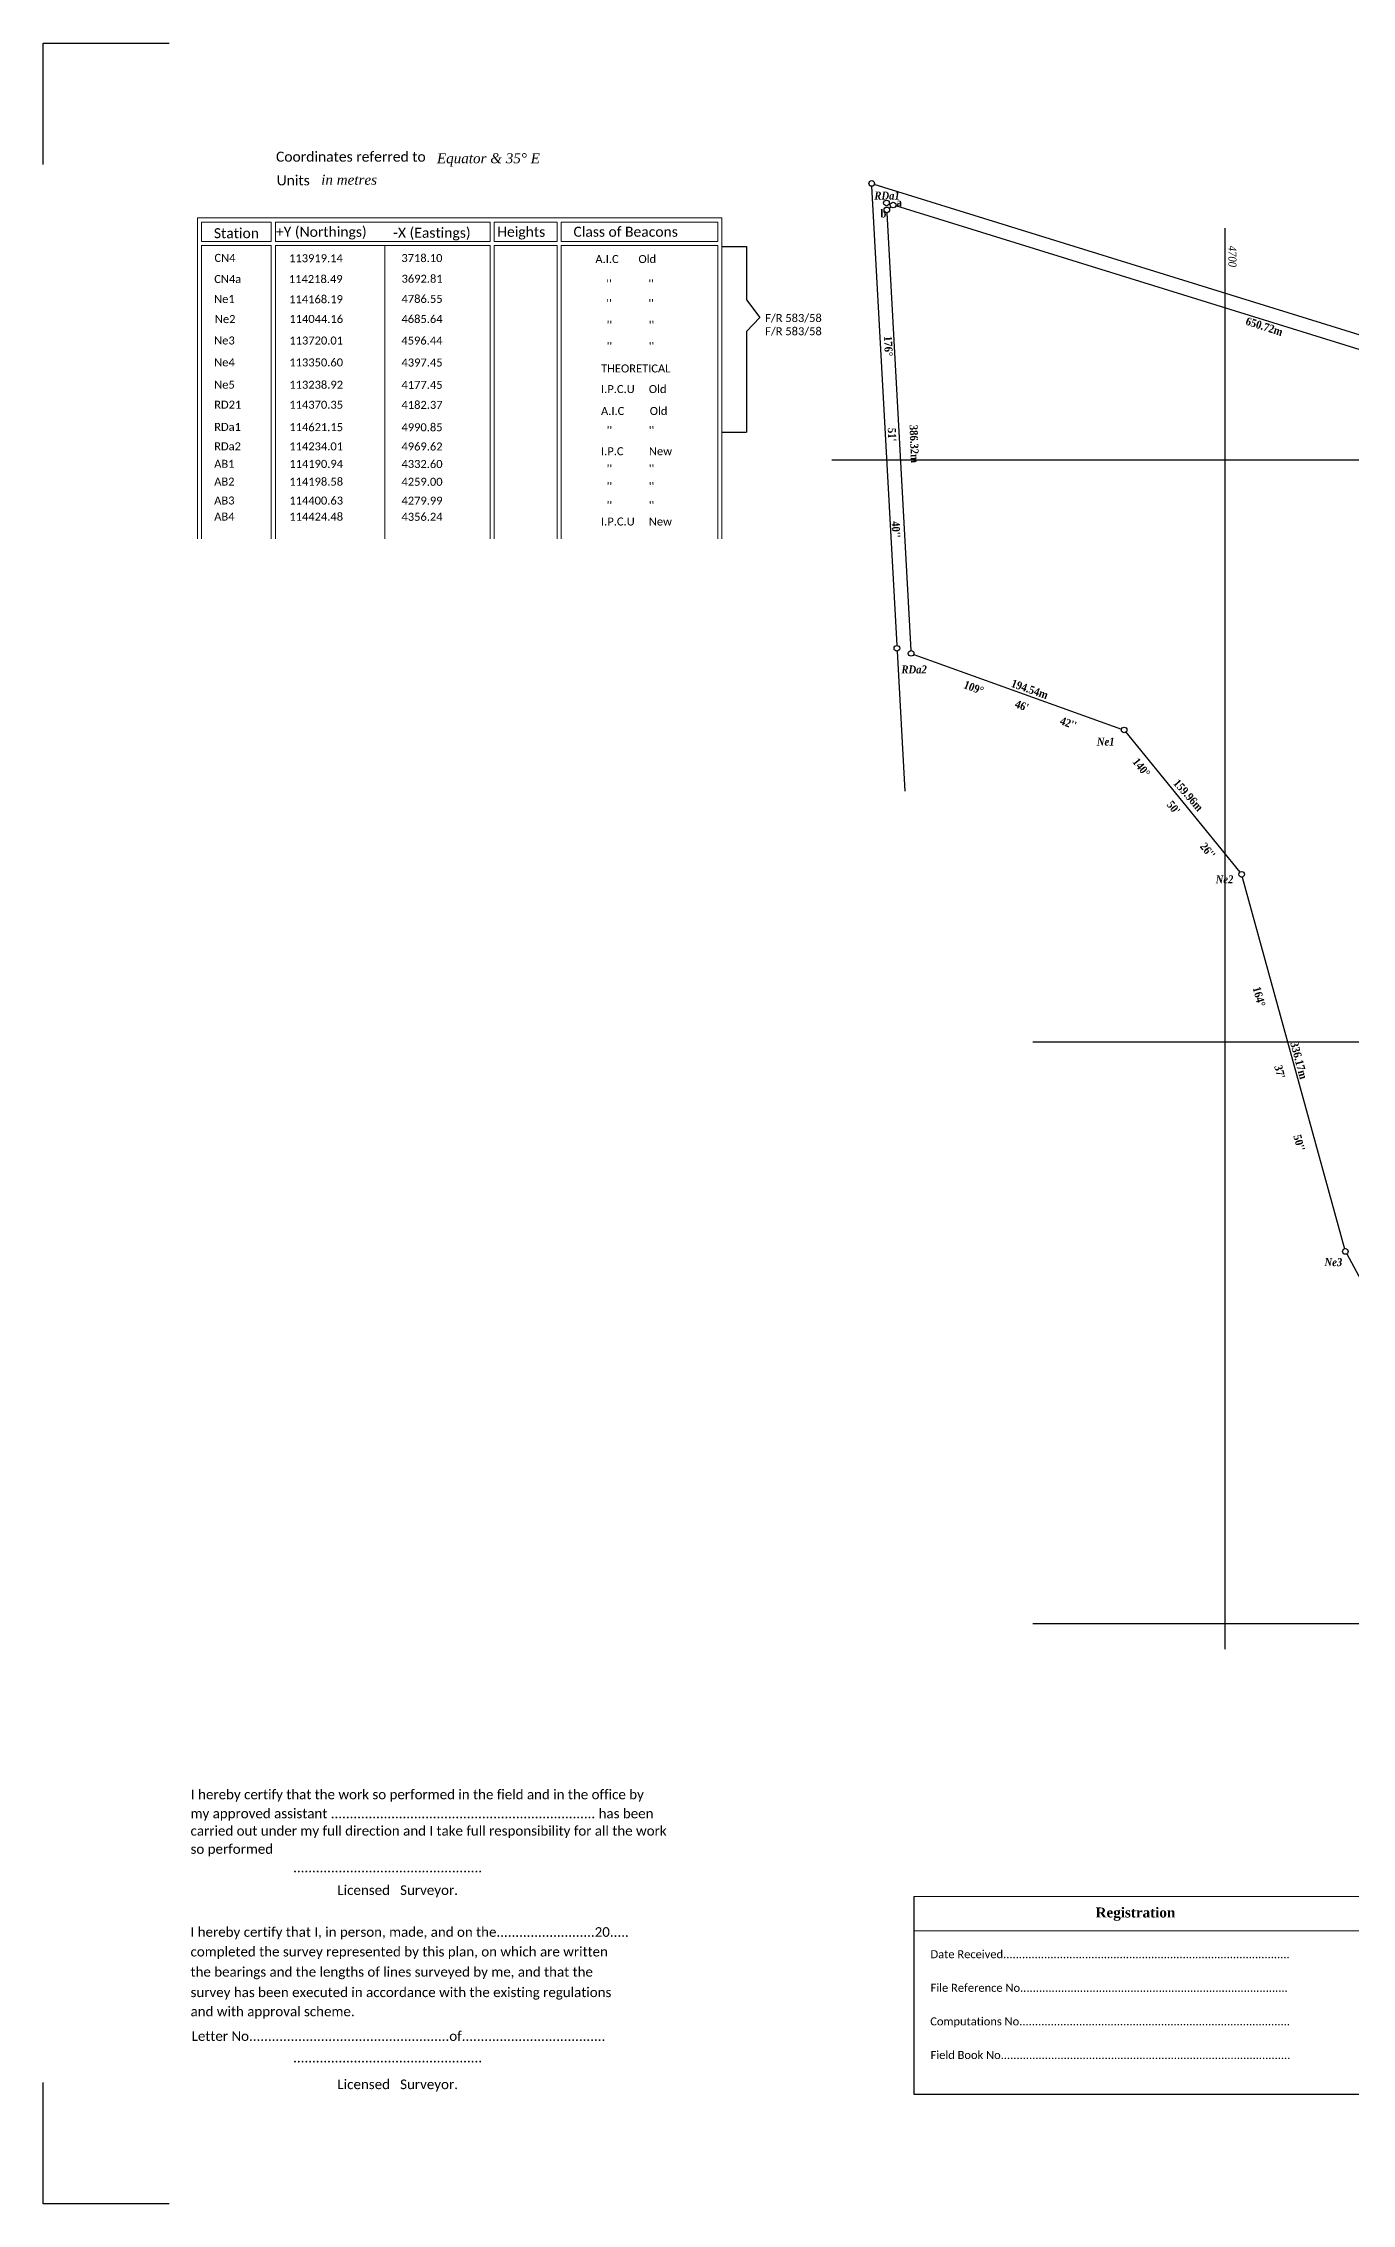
# Model space of a CAD drawing. Header units: metres. Extents: x -40671 to -39921, y 36851 to 37391.
# Drawn here: x -40671 to -40344, y 36851 to 37391 of the extents above; entities that cross this region are included whole.
import ezdxf

# ---------------------------------------------------------------- set-up
doc = ezdxf.new("R2010")
doc.units = ezdxf.units.M
doc.layers.add('form', color=7, linetype='Continuous', lineweight=5)
doc.styles.add('Legend', font='calibri.ttf')
doc.styles.get("Standard").update_dxf_attribs({"font": 'simplex.shx'})

msp = doc.modelspace()

# ---------------------------------------------------------------- linework, layer by layer
at = {"color": 0}
for p, q in [((-40671.26, 37390.84), (-40639.75, 37390.84)), ((-40671.26, 37360.53), (-40671.26, 37390.84))]:
    msp.add_line(p, q, dxfattribs=at)
for p, q in [((-40464.25, 37355.09), (-40457.95, 37240.32)), ((-40228.31, 37282.56), (-40463.56, 37355.52)), ((-40460.39, 37348.48), (-40454.39, 37239.04)), ((-40459.87, 37349.61), (-40459.41, 37349.97)), ((-40276.82, 37293.95), (-40458.19, 37350.2)), ((-40501.48, 37340), (-40495.48, 37340)), ((-40495.48, 37340), (-40495.48, 37326.68)), ((-40495.48, 37326.68), (-40492.13, 37322.27)), ((-40492.13, 37322.27), (-40495.48, 37318.81)), ((-40495.48, 37318.81), (-40495.48, 37293.59)), ((-40501.48, 37293.59), (-40495.48, 37293.59)), ((-40457.87, 37238.92), (-40455.96, 37203.92)), ((-40453.69, 37238.1), (-40401.77, 37219.43)), ((-40400.67, 37218.65), (-40372.21, 37183.67)), ((-40371.58, 37182.45), (-40346.01, 37089.54)), ((-40345.49, 37088.25), (-40288.29, 36982.05)), ((-40671.26, 36850.84), (-40671.26, 36881.15)), ((-40639.75, 36850.84), (-40671.26, 36850.84))]:
    msp.add_line(p, q)
at = {"color": 152}
for p, q in [((-40375.94, 37344.6), (-40375.94, 36989.44)), ((-40042.98, 37286.61), (-40474.15, 37286.61)), ((-40042.72, 37141.2), (-40423.96, 37141.2)), ((-40048.17, 36995.8), (-40423.96, 36995.8))]:
    msp.add_line(p, q, dxfattribs=at)
at = {"flags": 128}
for points in [[(-40453.68, 36927.63), (-40453.68, 36878.26)], [(-40453.68, 36878.26), (-39984.01, 36878.26)]]:
    msp.add_lwpolyline(points, dxfattribs=at)
for centre in [(-40464.2, 37355.79), (-40460.52, 37350.92), (-40460.43, 37349.18), (-40458.85, 37350.4), (-40457.91, 37239.62), (-40454.35, 37238.34), (-40401.11, 37219.2), (-40371.76, 37183.13), (-40345.82, 37088.86)]:
    msp.add_circle(centre, 0.7)
at = {"layer": 'form', "lineweight": 20}
for p, q in [((-40632.7, 37347.16), (-40609.61, 37347.16)), ((-40632.7, 37347.16), (-40632.7, 37341.29)), ((-40609.61, 37347.16), (-40542.39, 37347.16)), ((-40542.39, 37347.16), (-40522.14, 37347.16)), ((-40522.14, 37347.16), (-40501.66, 37347.16)), ((-40501.66, 37347.16), (-40501.66, 37340.88)), ((-40632.7, 37341.29), (-40632.7, 37267)), ((-40631.68, 37346.15), (-40614.25, 37346.15)), ((-40631.68, 37346.15), (-40631.68, 37341.29)), ((-40631.68, 37341.29), (-40614.25, 37341.29)), ((-40614.25, 37346.15), (-40614.25, 37341.29)), ((-40613.23, 37346.15), (-40609.61, 37346.15)), ((-40613.23, 37346.15), (-40613.23, 37341.29)), ((-40613.23, 37341.29), (-40609.61, 37341.29)), ((-40609.61, 37346.15), (-40559.54, 37346.15)), ((-40609.61, 37341.29), (-40559.54, 37341.29)), ((-40559.54, 37346.15), (-40559.54, 37341.29)), ((-40558.52, 37346.15), (-40542.79, 37346.15)), ((-40558.52, 37346.15), (-40558.52, 37341.29)), ((-40558.52, 37341.29), (-40542.79, 37341.29)), ((-40542.79, 37346.15), (-40542.79, 37341.29)), ((-40541.78, 37346.15), (-40521.53, 37346.15)), ((-40541.78, 37346.15), (-40541.78, 37341.29)), ((-40541.78, 37341.29), (-40521.53, 37341.29)), ((-40521.53, 37346.15), (-40502.67, 37346.15)), ((-40521.53, 37341.29), (-40502.67, 37341.29)), ((-40502.67, 37346.15), (-40502.67, 37341.29)), ((-40631.68, 37340.27), (-40614.25, 37340.27)), ((-40631.68, 37340.27), (-40631.68, 37267)), ((-40614.25, 37340.27), (-40614.25, 37267)), ((-40613.23, 37340.27), (-40609.61, 37340.27)), ((-40613.23, 37340.27), (-40613.23, 37267)), ((-40609.61, 37340.27), (-40559.54, 37340.27)), ((-40585.88, 37340.27), (-40585.88, 37267)), ((-40559.54, 37340.27), (-40559.54, 37267)), ((-40558.52, 37340.27), (-40542.79, 37340.27)), ((-40558.52, 37340.27), (-40558.52, 37267)), ((-40542.79, 37340.27), (-40542.79, 37267)), ((-40541.78, 37340.27), (-40521.53, 37340.27)), ((-40541.78, 37340.27), (-40541.78, 37267)), ((-40521.53, 37340.27), (-40502.67, 37340.27)), ((-40502.67, 37340.27), (-40502.67, 37267)), ((-40501.66, 37340.88), (-40501.66, 37267))]:
    msp.add_line(p, q, dxfattribs=at)
at = {"layer": 'form', "color": 0, "linetype": 'Continuous', "lineweight": 20}
for p, q in [((-40453.68, 36927.63), (-39983.93, 36927.63)), ((-40453.68, 36919.07), (-39983.95, 36919.07))]:
    msp.add_line(p, q, dxfattribs=at)

# ---------------------------------------------------------------- texts
at = {"style": 'Legend'}
for s, p in [('CN4', (-40628.46, 37336.19)), ('113919.14', (-40609.81, 37336.1)), ('3718.10', (-40581.75, 37336.14)), ('A.I.C       Old', (-40533.26, 37335.9)), ('CN4a', (-40628.51, 37330.91)), ('114218.49', (-40609.86, 37330.9)), ('3692.81', (-40581.7, 37330.98)), ("  ''             ''", (-40531.94, 37329.73)), ('Ne1', (-40628.56, 37325.92)), ('114168.19', (-40609.78, 37325.86)), ('4786.55', (-40581.71, 37325.94)), ("  ''             ''", (-40531.94, 37324.79)), ('Ne2', (-40628.35, 37320.89)), ('114044.16', (-40609.74, 37320.93)), ('4685.64', (-40581.72, 37320.92)), ("  ''             ''", (-40531.85, 37319.38)), ('F/R 583/58', (-40490.82, 37321.16)), ('F/R 583/58', (-40490.82, 37317.85)), ('Ne3', (-40628.54, 37315.55)), ('113720.01', (-40609.75, 37315.53)), ('4596.44', (-40581.75, 37315.52)), ("  ''             ''", (-40531.85, 37314.1)), ('Ne4', (-40628.53, 37310.08)), ('113350.60', (-40609.75, 37310.06)), ('4397.45', (-40581.72, 37310.03)), ('THEORETICAL', (-40531.85, 37308.55)), ('Ne5', (-40628.53, 37304.5)), ('113238.92', (-40609.75, 37304.48)), ('4177.45', (-40581.72, 37304.45)), ('I.P.C.U     Old', (-40531.85, 37303.4)), ('RD21', (-40628.53, 37299.5)), ('114370.35', (-40609.75, 37299.48)), ('4182.37', (-40581.72, 37299.45)), ('A.I.C         Old', (-40531.85, 37297.92)), ('RDa1', (-40628.53, 37293.95)), ('114621.15', (-40609.75, 37293.88)), ('4990.85', (-40581.72, 37293.85)), ("  ''             ''", (-40531.85, 37293.05)), ('RDa2', (-40628.53, 37289.1)), ('114234.01', (-40609.75, 37289.08)), ('4969.62', (-40581.72, 37289.05)), ('I.P.C         New', (-40531.85, 37287.87)), ('AB1', (-40628.53, 37284.72)), ('AB2', (-40628.53, 37280.28)), ('114190.94', (-40609.75, 37284.7)), ('114198.58', (-40609.75, 37280.26)), ('4332.60', (-40581.72, 37284.67)), ('4259.00', (-40581.72, 37280.23)), ("  ''             ''", (-40531.85, 37283.49)), ('AB3', (-40628.53, 37275.55)), ('114400.63', (-40609.75, 37275.53)), ('4279.99', (-40581.72, 37275.5)), ("  ''             ''", (-40531.85, 37279.05)), ("  ''             ''", (-40531.85, 37274.32)), ('AB4', (-40628.53, 37271.53)), ('114424.48', (-40609.75, 37271.51)), ('4356.24', (-40581.72, 37271.48)), ('I.P.C.U     New', (-40531.85, 37270.3))]:
    msp.add_text(s, height=2, dxfattribs=at).set_placement(p)
at = {"char_height": 2, "attachment_point": 1}
for s, insert in [('{\\fGaramond|b1|i1|c0|p18;RDa1}', (-40463.54, 37353.76)), ('{\\fGaramond|b1|i0|c0|p18;b}', (-40462.02, 37349.29)), ('{\\fGaramond|b1|i0|c0|p18;a}', (-40457.98, 37352.07)), ('{\\fGaramond|b1|i1|c0|p18;RDa2}', (-40456.78, 37235.32)), ('{\\fGaramond|b1|i1|c0|p18;Ne1}', (-40407.94, 37217.29)), ('{\\fGaramond|b1|i1|c0|p18;Ne2}', (-40378.24, 37182.86)), ('{\\fGaramond|b1|i1|c0|p18;Ne3}', (-40351.04, 37087.19))]:
    msp.add_mtext_dynamic_manual_height_columns(s, width=25.7144, gutter_width=0.291, heights=[0], dxfattribs=dict(at, insert=insert))
for s, width, gutter_width, insert, rotation in [('{\\fGaramond|b0|i1|c0|p18;\\C152;4700}', 6.1424, 0.291, (-40373.05, 37340.22), 270), ('{\\fGaramond|b1|i0|c0|p18;650.72m}', 25.7144, 0.291, (-40370.31, 37322.45), 342.2714), ("\\pxt40;{\\fGaramond|b1|i0|c0|p18;176%%D                           51'                              40''}", 111.6409, 1, (-40459.14, 37317.7), 272.3837), ('{\\fGaramond|b1|i0|c0|p18;386.32m}', 25.7144, 0.291, (-40452.74, 37295.49), 272.1079), ("\\pxqc,t40;{\\fGaramond|b1|i0|c0|p18;109%%D             46'             42''}", 39.3907, 1, (-40445.18, 37233.27), 339.4671), ('{\\fGaramond|b1|i0|c0|p18;194.54m}', 25.7144, 0.291, (-40428.87, 37231.92), 340.6834), ("\\pxt40;{\\fGaramond|b1|i0|c0|p18;140%%D             50'               26''}", 37.6235, 1, (-40397.57, 37212.45), 308.5215), ('{\\fGaramond|b1|i0|c0|p18;159.96m}', 25.7144, 0.291, (-40387.48, 37207.14), 311.4593), ("\\pxqc,t40;{\\fGaramond|b1|i0|c0|p18;164%%D                       37'                      50''}", 63.2043, 1, (-40369.82, 37165.25), 285.3412), ('{\\fGaramond|b1|i0|c0|p18;336.17m}', 25.7144, 0.291, (-40357.68, 37141.47), 284.895)]:
    msp.add_mtext_dynamic_manual_height_columns(s, width=width, gutter_width=gutter_width, heights=[0], dxfattribs=dict(at, insert=insert, rotation=rotation))
at = {"layer": 'form', "style": 'Legend'}
for s, height, p in [('Coordinates referred to', 2.5, (-40613.08, 37361.23)), ('Units', 2.5, (-40612.92, 37355.31)), ('Station', 2.5, (-40628.6, 37342.11)), ('  +Y (Northings)', 2.5, (-40614.85, 37342.45)), ('-X (Eastings)', 2.5, (-40583.8, 37342.22)), ('Heights', 2.5, (-40557.78, 37342.45)), ('Class of Beacons', 2.5, (-40538.74, 37342.47)), ('I hereby certify that the work so performed in the field and in the office by ', 2.4, (-40634.34, 36951.95)), ('  my approved assistant ...................................................................... has been', 2.4, (-40636.13, 36947.19)), ('  carried out under my full direction and I take full responsibility for all the work', 2.4, (-40636.13, 36942.86)), ('  so performed ', 2.4, (-40636.13, 36938.31)), ('                                ..................................................', 2.4, (-40635.86, 36933.68)), ('                             Licensed   Surveyor.', 2.4, (-40622.25, 36928.03)), ('  I hereby certify that I, in person, made, and on the..........................20.....', 2.4, (-40636.13, 36917.57)), ('  completed the survey represented by this plan, on which are written', 2.4, (-40636.13, 36912.65)), ('  the bearings and the lengths of lines surveyed by me, and that the', 2.4, (-40636.13, 36907.6)), ('Date Received...........................................................................................', 2, (-40449.5, 36912.22)), ('  survey has been executed in accordance with the existing regulations', 2.4, (-40636.13, 36902.5)), ('File Reference No.....................................................................................', 2, (-40449.49, 36903.82)), ('  and with approval scheme.', 2.4, (-40636.13, 36897.71)), ('  Letter No.....................................................of......................................', 2.4, (-40635.86, 36891.56)), ('Computations No......................................................................................', 2, (-40449.57, 36895.43)), ('Field Book No............................................................................................', 2, (-40449.49, 36887.03)), ('                                ..................................................', 2.4, (-40635.86, 36886.17)), ('                             Licensed   Surveyor.', 2.4, (-40622.25, 36879.5))]:
    msp.add_text(s, height=height, dxfattribs=at).set_placement(p)
at = {"layer": 'form', "lineweight": 20, "char_height": 2.5, "width": 183.6763, "attachment_point": 1, "style": 'Legend'}
for s, insert in [('{\\fTimes New Roman|b0|i1|c0|p18;Equator & 35%%D E    }', (-40572.86, 37363.34)), ('{\\fTimes New Roman|b0|i1|c0|p18;in metres}', (-40601.79, 37357.97))]:
    msp.add_mtext(s, dxfattribs=dict(at, insert=insert))
at = {"layer": 'form', "insert": (-40408.25, 36924.9), "char_height": 2.5, "width": 166.1859, "attachment_point": 1, "style": 'Legend'}
msp.add_mtext('{\\fTimes New Roman|b1|i0|c0|p18;Registration}', dxfattribs=at)

doc.saveas('drawing.dxf')
